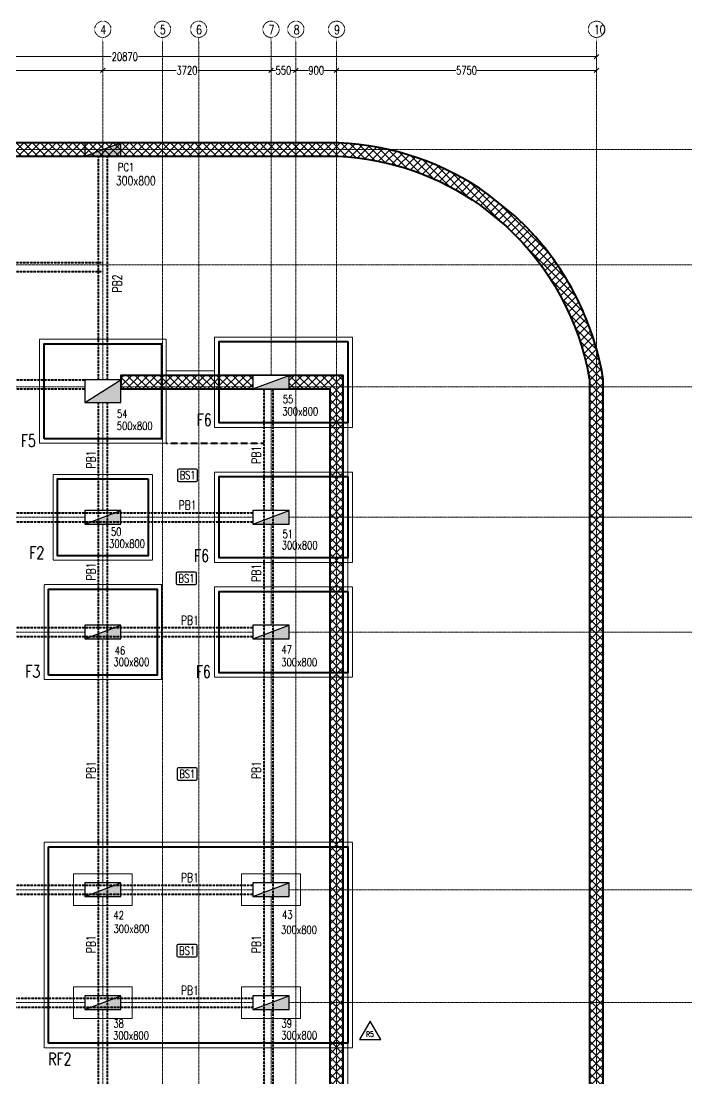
# Model space of a CAD drawing. Header units: millimetres. Extents: x -226110 to 125224, y -84 to 62581.
# Drawn here: x -43617 to -28778, y 39176 to 62581 of the extents above; entities that cross this region are included whole.
import ezdxf
from ezdxf.enums import TextEntityAlignment as Align

# ---------------------------------------------------------------- set-up
doc = ezdxf.new("R2010")
doc.units = ezdxf.units.MM
doc.set_wipeout_variables(frame=1)
for name, pattern in [('CENTER', [2, 1.25, -0.25, 0.25, -0.25]), ('CENTER2', [28.574999999999996, 19.05, -3.174999999999999, 3.174999999999999, -3.174999999999999]), ('DASHED2', [9.524999999999999, 6.349999999999999, -3.174999999999999]), ('DOT2', [0.125, 0, -0.125]), ('HIDDEN', [0.375, 0.25, -0.125]), ('HIDDEN2', [4.7624999999999975, 3.174999999999999, -1.587499999999999])]:
    doc.linetypes.add(name, pattern=pattern)
for name, color, linetype, lineweight in [('Geo Col Hatch', 66, 'Continuous', 5), ('Geo Col Size', 36, 'Continuous', 30), ('Geo Column', 10, 'Continuous', 25), ('Geo GF11.12.23$0$Geo Col Hatch', 66, 'Continuous', 5), ('Geo GF11.12.23$0$Geo Column', 10, 'Continuous', 25), ('Geo Section Line', 84, 'Continuous', 18), ('Geo-Beam 3', 9, 'HIDDEN2', 40), ('Geo-COLUMN-NO', 3, 'Continuous', 30), ('Geo-COLUMNS', 10, 'Continuous', 30), ('Geo-DIM-GRID', 144, 'CENTER2', 13), ('Geo-Footing', 22, 'Continuous', 40), ('Geo-Footing inner L', 48, 'Continuous', 20), ('Geo-Footing Name', 7, 'Continuous', 30), ('Geo-Footing Pcc L', 251, 'HIDDEN', 13), ('Geo-GRID', 250, 'CENTER2', 13), ('Geo-Grid L', 250, 'CENTER', 13), ('Geo-RCC-PATT-RAMP', 8, 'Continuous', 13), ('Geo-Retaining-W-L', 126, 'Continuous', 40), ('Geo-TEXT-SLAB', 232, 'Continuous', 30)]:
    doc.layers.add(name, color=color, linetype=linetype, lineweight=lineweight)
doc.styles.add('Geo T Arial', font='arial.ttf', dxfattribs={"width": 0.75})
doc.styles.add('simplex', font='simplex.shx', dxfattribs={"width": 0.75})
doc.dimstyles.new('Geo1-50 Dim 100 GRID', dxfattribs={"dimtxt": 125, "dimasz": 50, "dimexe": 0.11, "dimexo": 0.2, "dimgap": 0.1, "dimtad": 0, "dimdec": 0, "dimdsep": 46, "dimtxsty": 'simplex', "dimblk": 'ARCHTICK', "dimcen": 5, "dimdle": 11, "dimclrd": 8, "dimclre": 251, "dimclrt": 142, "dimadec": 0, "dimazin": 0, "dimtfac": 1, "dimtdec": 0, "dimtmove": 0, "dimatfit": 3, "dimldrblk": 'ARCHTICK', "dimfxl": 1, "dimlwd": 15, "dimlwe": 9, "dimarcsym": 0})

# ---------------------------------------------------------------- blocks, each defined once
blk = doc.blocks.new('*U951')
at = {"layer": 'Geo-Footing'}
blk.add_lwpolyline([(1000, 850), (1000, -850.0000000000005), (-1000, -850), (-1000, 850.0000000000005)], close=True, dxfattribs=at)
at = {"layer": 'Geo-Footing inner L', "linetype": 'DOT2', "ltscale": 2}
blk.add_lwpolyline([(400.0000000000002, 149.9999999999999), (-400.0000000000001, 150.0000000000001), (-400.0000000000002, -149.9999999999999), (400.0000000000001, -150.0000000000001)], close=True, dxfattribs=at)
at = {"layer": 'Geo-Footing Pcc L', "linetype": 'DASHED2', "lineweight": 20, "ltscale": 0.3}
blk.add_lwpolyline([(1100, 950), (1100, -950.0000000000005), (-1100, -950), (-1100, 950.0000000000005)], close=True, dxfattribs=at)
at = {"layer": 'Geo-Footing Name', "style": 'simplex', "width": 0.75}
blk.add_attdef('F2', (1180, -1110), '', height=270, dxfattribs=at)
blk = doc.blocks.new('*U690')
at = {"layer": 'Geo-Footing'}
blk.add_lwpolyline([(1150, 899.9999999999998), (1150, -900.0000000000002), (-1700, -899.9999999999999), (-1700, 900.0000000000001)], close=True, dxfattribs=at)
at = {"layer": 'Geo-Footing inner L', "linetype": 'DOT2', "ltscale": 2}
blk.add_lwpolyline([(-150, 150), (-950, 150.0000000000001), (-950, -149.9999999999999), (-150, -150)], close=True, dxfattribs=at)
at = {"layer": 'Geo-Footing Pcc L', "linetype": 'DASHED2', "lineweight": 20, "ltscale": 0.3}
blk.add_lwpolyline([(1250, 999.9999999999998), (1250, -1000), (-1800, -999.9999999999999), (-1800, 1000)], close=True, dxfattribs=at)
at = {"layer": 'Geo-Footing Name', "style": 'simplex', "width": 0.75}
blk.add_attdef('F6', (1045, -1485), '', height=270, dxfattribs=at)
blk = doc.blocks.new('_Oblique')
at = {"color": 0, "linetype": 'ByBlock', "lineweight": -2}
blk.add_line((-0.5, -0.5), (0.5, 0.5), dxfattribs=at)
blk = doc.blocks.new('*D446')
at = {"layer": 'Geo-DIM-GRID', "color": 8, "linetype": 'Continuous', "lineweight": 15, "transparency": 16777216}
for p, q in [((-4431.000000002794, 51090.40338699415), (-2257.957142872939, 51090.40338699415)), ((390.9999999712018, 51090.40338699415), (-1782.042857158653, 51090.40338699415))]:
    blk.add_line(p, q, dxfattribs=at)
at = {"layer": 'Geo-DIM-GRID', "color": 251, "lineweight": 9, "transparency": 16777216}
for p, q in [((-4420.000000002794, 51090.60338699415), (-4420.000000002794, 51090.51338699415)), ((379.9999999712018, 51090.60338699415), (379.9999999712018, 51090.51338699415))]:
    blk.add_line(p, q, dxfattribs=at)
at = {"layer": 'Geo-DIM-GRID', "color": 8, "lineweight": 15, "transparency": 16777216, "xscale": 100, "yscale": 100, "zscale": 100, "rotation": 180}
blk.add_blockref('_Oblique', (-4420.000000002794, 51090.40338699415), dxfattribs=at)
at = {"layer": 'Geo-DIM-GRID', "color": 8, "lineweight": 15, "transparency": 16777216, "xscale": 100, "yscale": 100, "zscale": 100}
blk.add_blockref('_Oblique', (379.9999999712018, 51090.40338699415), dxfattribs=at)
at = {"layer": 'Geo-DIM-GRID', "color": 142, "transparency": 16777216, "insert": (-2020.000000015796, 51090.40338699415), "char_height": 180, "attachment_point": 5, "style": 'simplex'}
blk.add_mtext('4800', dxfattribs=at)
blk = doc.blocks.new('_ArchTick')
at = {"color": 0, "linetype": 'ByBlock', "const_width": 0.15}
blk.add_lwpolyline([(-0.5, -0.5), (0.5, 0.5)], dxfattribs=at)
blk = doc.blocks.new('*D447')
at = {"layer": 'Geo-DIM-GRID', "color": 8, "linetype": 'Continuous', "lineweight": 15, "transparency": 16777216}
for p, q in [((368.9999999712018, 51090.40338699415), (2002.042857128458, 51090.40338699415)), ((4111, 51090.40338699415), (2477.957142842744, 51090.40338699415))]:
    blk.add_line(p, q, dxfattribs=at)
at = {"layer": 'Geo-DIM-GRID', "color": 251, "lineweight": 9, "transparency": 16777216}
for p, q in [((379.9999999712018, 51090.60338699415), (379.9999999712018, 51090.51338699415)), ((4100, 51090.60338699415), (4100, 51090.51338699415))]:
    blk.add_line(p, q, dxfattribs=at)
at = {"layer": 'Geo-DIM-GRID', "color": 8, "lineweight": 15, "transparency": 16777216, "xscale": 100, "yscale": 100, "zscale": 100, "rotation": 180}
blk.add_blockref('_Oblique', (379.9999999712018, 51090.40338699415), dxfattribs=at)
at = {"layer": 'Geo-DIM-GRID', "color": 8, "lineweight": 15, "transparency": 16777216, "xscale": 100, "yscale": 100, "zscale": 100}
blk.add_blockref('_Oblique', (4100, 51090.40338699415), dxfattribs=at)
at = {"layer": 'Geo-DIM-GRID', "color": 142, "transparency": 16777216, "insert": (2239.999999985601, 51090.40338699415), "char_height": 180, "attachment_point": 5, "style": 'simplex'}
blk.add_mtext('3720', dxfattribs=at)
blk = doc.blocks.new('*D448')
at = {"layer": 'Geo-DIM-GRID', "color": 8, "linetype": 'Continuous', "lineweight": 15, "transparency": 16777216}
for p, q in [((4089, 51090.40338699415), (4201.328571489733, 51090.40338699415)), ((4661.000000122323, 51090.40338699415), (4548.671428632591, 51090.40338699415))]:
    blk.add_line(p, q, dxfattribs=at)
at = {"layer": 'Geo-DIM-GRID', "color": 251, "lineweight": 9, "transparency": 16777216}
for p, q in [((4100, 51090.60338699415), (4100, 51090.51338699415)), ((4650.000000122323, 51090.20338699416), (4650.000000122323, 51090.29338699415))]:
    blk.add_line(p, q, dxfattribs=at)
at = {"layer": 'Geo-DIM-GRID', "color": 8, "lineweight": 15, "transparency": 16777216, "xscale": 100, "yscale": 100, "zscale": 100, "rotation": 180}
blk.add_blockref('_Oblique', (4100, 51090.40338699415), dxfattribs=at)
at = {"layer": 'Geo-DIM-GRID', "color": 8, "lineweight": 15, "transparency": 16777216, "xscale": 100, "yscale": 100, "zscale": 100}
blk.add_blockref('_Oblique', (4650.000000122323, 51090.40338699415), dxfattribs=at)
at = {"layer": 'Geo-DIM-GRID', "color": 142, "transparency": 16777216, "insert": (4375.000000061162, 51090.40338699415), "char_height": 180, "attachment_point": 5, "style": 'simplex'}
blk.add_mtext('550', dxfattribs=at)
blk = doc.blocks.new('*D449')
at = {"layer": 'Geo-DIM-GRID', "color": 8, "linetype": 'Continuous', "lineweight": 15, "transparency": 16777216}
for p, q in [((4639.000000122331, 51090.40338699415), (4926.328561964391, 51090.40338699415)), ((5560.999980949309, 51090.40338699415), (5273.671419107249, 51090.40338699415))]:
    blk.add_line(p, q, dxfattribs=at)
at = {"layer": 'Geo-DIM-GRID', "color": 251, "lineweight": 9, "transparency": 16777216}
for p, q in [((4650.000000122331, 51090.20338699416), (4650.000000122331, 51090.29338699415)), ((5549.999980949309, 51090.60338699414), (5549.999980949309, 51090.51338699415))]:
    blk.add_line(p, q, dxfattribs=at)
at = {"layer": 'Geo-DIM-GRID', "color": 8, "lineweight": 15, "transparency": 16777216, "xscale": 100, "yscale": 100, "zscale": 100, "rotation": 180}
blk.add_blockref('_Oblique', (4650.000000122331, 51090.40338699415), dxfattribs=at)
at = {"layer": 'Geo-DIM-GRID', "color": 8, "lineweight": 15, "transparency": 16777216, "xscale": 100, "yscale": 100, "zscale": 100}
blk.add_blockref('_Oblique', (5549.999980949309, 51090.40338699415), dxfattribs=at)
at = {"layer": 'Geo-DIM-GRID', "color": 142, "transparency": 16777216, "insert": (5099.99999053582, 51090.40338699415), "char_height": 180, "attachment_point": 5, "style": 'simplex'}
blk.add_mtext('900', dxfattribs=at)
blk = doc.blocks.new('*D450')
at = {"layer": 'Geo-DIM-GRID', "color": 8, "linetype": 'Continuous', "lineweight": 15, "transparency": 16777216}
for p, q in [((5538.999980949309, 51090.40338699415), (8187.042847617119, 51090.40338699415)), ((11310.99999999921, 51090.40338699415), (8662.957133331405, 51090.40338699415))]:
    blk.add_line(p, q, dxfattribs=at)
at = {"layer": 'Geo-DIM-GRID', "color": 251, "lineweight": 9, "transparency": 16777216}
for p, q in [((5549.999980949309, 51090.60338699414), (5549.999980949309, 51090.51338699415)), ((11299.99999999921, 51090.20338699424), (11299.99999999921, 51090.29338699415))]:
    blk.add_line(p, q, dxfattribs=at)
at = {"layer": 'Geo-DIM-GRID', "color": 8, "lineweight": 15, "transparency": 16777216, "xscale": 100, "yscale": 100, "zscale": 100, "rotation": 180}
blk.add_blockref('_Oblique', (5549.999980949309, 51090.40338699415), dxfattribs=at)
at = {"layer": 'Geo-DIM-GRID', "color": 8, "lineweight": 15, "transparency": 16777216, "xscale": 100, "yscale": 100, "zscale": 100}
blk.add_blockref('_Oblique', (11299.99999999921, 51090.40338699415), dxfattribs=at)
at = {"layer": 'Geo-DIM-GRID', "color": 142, "transparency": 16777216, "insert": (8424.999990474262, 51090.40338699415), "char_height": 180, "attachment_point": 5, "style": 'simplex'}
blk.add_mtext('5750', dxfattribs=at)
blk = doc.blocks.new('*D451')
at = {"layer": 'Geo-DIM-GRID', "color": 8, "linetype": 'Continuous', "lineweight": 15, "transparency": 16777216}
for p, q in [((-9581.000019037529, 51394.80317341769), (562.7571333379857, 51394.80317341769)), ((11310.99999999921, 51394.80317341769), (1167.2428476237, 51394.80317341769))]:
    blk.add_line(p, q, dxfattribs=at)
at = {"layer": 'Geo-DIM-GRID', "color": 251, "lineweight": 9, "transparency": 16777216}
for p, q in [((-9570.000019037529, 51395.00317341769), (-9570.000019037529, 51394.91317341769)), ((11299.99999999921, 51395.00317341769), (11299.99999999921, 51394.91317341769))]:
    blk.add_line(p, q, dxfattribs=at)
at = {"layer": 'Geo-DIM-GRID', "color": 8, "lineweight": 15, "transparency": 16777216, "xscale": 100, "yscale": 100, "zscale": 100, "rotation": 180}
blk.add_blockref('_Oblique', (-9570.000019037529, 51394.80317341769), dxfattribs=at)
at = {"layer": 'Geo-DIM-GRID', "color": 8, "lineweight": 15, "transparency": 16777216, "xscale": 100, "yscale": 100, "zscale": 100}
blk.add_blockref('_Oblique', (11299.99999999921, 51394.80317341769), dxfattribs=at)
at = {"layer": 'Geo-DIM-GRID', "color": 142, "transparency": 16777216, "insert": (864.9999904808428, 51394.80317341769), "char_height": 180, "attachment_point": 5, "style": 'simplex'}
blk.add_mtext('20870', dxfattribs=at)
blk = doc.blocks.new('A$C20a6246b1')
at = {"layer": 'Geo-RCC-PATT-RAMP'}
h = blk.add_hatch(dxfattribs=at)
h.set_pattern_fill('ANSI37', color=256, scale=40)
h.set_pattern_definition([(45, (0, 0), (-89.80256121069154, 89.80256121069154), []), (135, (0, 0), (-89.80256121069154, -89.80256121069152), [])])
edge = h.paths.add_edge_path()
edge.add_line((10909.55406420746, 11849.52876015719), (10909.55406420928, 8599.528760173125))
edge.add_line((10909.55406420928, 8599.528760173125), (11109.52398338038, 8599.528760173125))
edge.add_line((11109.52398338038, 8599.528760173125), (11109.52398331714, 1999.528760180896))
edge.add_line((11109.52398331714, 1999.528760180896), (12009.52398331866, 1999.528760180925))
edge.add_line((12009.52398331866, 1999.528760180925), (12009.52398338199, -800.4712398432457))
edge.add_line((12009.52398338199, -800.4712398432457), (-2810.476016621295, -800.4712398432312))
edge.add_line((-2810.476016621295, -800.4712398432312), (-2810.476016618079, 45749.52876015737))
edge.add_line((-2810.476016618079, 45749.52876015737), (-1510.476016621411, 45749.52876016115))
edge.add_line((-1510.476016621411, 45749.52876016115), (-1510.476016619548, 51339.52876020498))
edge.add_line((-1510.476016619548, 51339.52876020498), (2439.524002396254, 51339.52876015611))
edge.add_arc((4876.788192357744, 51453.33413068995), 2439.919751555567, 93.09999035695222, 182.6734215597236, ccw=False)
edge.add_line((4744.840638460257, 53889.6834974786), (12205.3686674442, 53889.52876015361))
edge.add_arc((11922.19811962975, 48006.57275727384), 5889.767133849069, 54.59966366023701, 87.24424854489098, ccw=False)
edge.add_line((15334.05751218548, 52807.46563010468), (15912.17366679283, 52338.79308500674))
edge.add_arc((11852.00624139107, 47931.87687282023), 5992.150701002595, 10.07152889439061, 47.34509868016693, ccw=False)
edge.add_arc((17259.5240023503, 48892.33040497769), 499.9999999999999, 8.077449820120819e-11, 10.0715288943843, ccw=False)
edge.add_line((17759.5240023503, 48892.33040497839), (17759.5240024114, -1000.639732553987))
edge.add_line((17759.5240024114, -1000.639732553987), (18059.5240024114, -1000.639732553987))
edge.add_line((18059.5240024114, -1000.639732553987), (18059.52400240655, 48874.54214227387))
edge.add_arc((17059.52400240651, 48874.54214227378), 1000.00000000004, 5.419461621714002e-12, 10.26057555366179)
edge.add_arc((11852.00624132228, 47931.87687288358), 6292.150701002634, 10.26057555366198, 47.43256536187388)
edge.add_line((16108.3786660519, 52565.93063024648), (15515.68618670063, 53046.42004495006))
edge.add_arc((11922.19811962976, 48006.57275727385), 6189.767133849068, 54.51055074235469, 87.31184296227046)
edge.add_line((12212.49807739165, 54189.52861234847), (4756.434714069565, 54189.68139415846))
edge.add_arc((4875.159913069623, 51453.9570026829), 2738.299402730075, 92.48496782037476, 176.1141451989611)
edge.add_line((2143.155750953432, 51639.52876015611), (-1810.476016619446, 51639.52876020499))
edge.add_line((-1810.476016619446, 51639.52876020499), (-1810.476016621309, 46049.52876016033))
edge.add_line((-1810.476016621309, 46049.52876016033), (-3110.476016618064, 46049.52876015654))
edge.add_line((-3110.476016618064, 46049.52876015654), (-3110.476016621309, -1100.471239843231))
edge.add_line((-3110.476016621309, -1100.471239843231), (12309.52398338201, -1100.471239843231))
edge.add_line((12309.52398338201, -1100.471239843231), (12309.52398331866, 2299.52876018094))
edge.add_line((12309.52398331866, 2299.52876018094), (11409.52398344211, 2299.52876018091))
edge.add_line((11409.52398344211, 2299.52876018091), (11409.52398350535, 8899.528760173358))
edge.add_line((11409.52398350535, 8899.528760173358), (11209.55406433417, 8899.528760173358))
edge.add_line((11209.55406433417, 8899.528760173358), (11209.55406433255, 11549.52876015618))
edge.add_line((11209.55406433255, 11549.52876015618), (12309.5239833816, 11549.52876015618))
edge.add_line((12309.5239833816, 11549.52876015618), (12309.52398338055, 49039.52876015808))
edge.add_line((12309.52398338055, 49039.52876015808), (7389.523980737387, 49039.52876009993))
edge.add_line((7389.523980737387, 49039.52876009993), (7389.523980737387, 48739.52876009993))
edge.add_line((7389.523980737387, 48739.52876009993), (12009.52398338056, 48739.52876010704))
edge.add_line((12009.52398338056, 48739.52876010704), (12009.52398338159, 11849.52876015719))
edge.add_line((12009.52398338159, 11849.52876015719), (10909.55406420746, 11849.52876015719))
at = {"layer": 'Geo-Retaining-W-L'}
for points in [[(-2810.476016621295, -800.4712398432312), (-2810.476016618079, 45749.52876015737), (-1510.476016621411, 45749.52876016115), (-1510.476016619548, 51339.52876020498), (2439.524002396254, 51339.52876015611, -0.4120346409138594), (4744.840638460257, 53889.6834974786), (12205.3686674442, 53889.52876015361, -0.143410060904251), (15334.05751218548, 52807.46563010468), (15912.17366679283, 52338.79308500674, -0.1640859143851089), (17751.81910269889, 48979.7691502384, -0.04397364581511996), (17759.5240023503, 48892.33040497839), (17759.5240024114, -1000.639732553987)], [(18059.5240024114, -1000.639732553987), (18059.52400240655, 48874.54214227387, 0.04480014268226986), (18043.53183878538, 49052.66731720722, 0.1636307876827476), (16108.3786660519, 52565.93063024648), (15515.68618670063, 53046.42004495006, 0.1441079567987133), (12212.49807739165, 54189.52861234847), (4756.434714069565, 54189.68139415846, 0.382008749139319), (2143.155750953432, 51639.52876015611), (-1810.476016619446, 51639.52876020499), (-1810.476016621309, 46049.52876016033), (-3110.476016618064, 46049.52876015654), (-3110.476016621309, -1100.471239843231)]]:
    blk.add_lwpolyline(points, format="xyb", dxfattribs=at)
blk.add_lwpolyline([(12309.5239833816, 11549.52876015618), (12309.52398338055, 49039.52876015808), (7389.523980737387, 49039.52876009993), (7389.523980737387, 48739.52876009993), (12009.52398338056, 48739.52876010704), (12009.52398338159, 11849.52876015719)], dxfattribs=at)
blk = doc.blocks.new('*U1255')
at = {"layer": 'Geo Col Size', "style": 'simplex', "width": 0.75}
blk.add_attdef('300X800', (278.4044654563595, -468.5913716698159), '', height=180, dxfattribs=at)
blk.add_wipeout([(-400, 150), (400, 150), (400, -150), (-400, -150)]).dxf.layer = 'Geo GF11.12.23$0$Geo Column'
at = {"layer": 'Geo GF11.12.23$0$Geo Col Hatch'}
h = blk.add_hatch(color=256, dxfattribs=at)
h.dxf.hatch_style = 1
h.paths.add_polyline_path([(-400, -150), (400, -150), (400, 150)])
at = {"layer": 'Geo GF11.12.23$0$Geo Column'}
blk.add_line((-400, -150), (400, 150), dxfattribs=at)
blk.add_lwpolyline([(-400, -150), (400, -150), (400, 150), (-400, 150)], close=True, dxfattribs=at)
blk = doc.blocks.new('*U1256')
blk.add_wipeout([(-399.9999949998382, 249.9999949999318), (399.9999950001583, 249.9999949999318), (399.9999950001583, -249.99999500006834), (-399.9999949998382, -249.99999500006834)]).dxf.layer = 'Geo Column'
at = {"layer": 'Geo Col Hatch'}
h = blk.add_hatch(color=256, dxfattribs=at)
h.dxf.hatch_style = 1
h.paths.add_polyline_path([(399.9999950001584, -249.9999950000683), (399.9999950001584, 249.999994999932), (-399.9999949998382, -249.9999950000683)])
at = {"layer": 'Geo Column'}
blk.add_line((-399.9999949998382, -249.9999950000683), (399.9999950001584, 249.9999949999319), dxfattribs=at)
blk.add_lwpolyline([(-399.9999949998382, -249.9999950000683), (399.9999950001584, -249.9999950000683), (399.9999950001584, 249.9999949999319), (-399.9999949998382, 249.9999949999319)], close=True, dxfattribs=at)
at = {"layer": 'Geo Col Size', "color": 7, "style": 'Geo T Arial'}
blk.add_attdef('500X800', (428.4044654565187, -518.5913716698842), '', height=250, dxfattribs=at)
blk = doc.blocks.new('Geo GF11.12.23')
ref = blk.add_blockref('*U1255', (54932.95829582594, 49142.96727559404))
ref.add_attrib('300X800', '300x800', (55071.58201301336, 48468.8567835908), dxfattribs={"layer": 'Geo Col Size', "height": 180, "style": 'simplex', "width": 0.75})
ref = blk.add_blockref('*U1255', (58652.95829583159, 49142.96727559404))
ref.add_attrib('300X800', '300x800', (58890.62584714597, 48433.57037787401), dxfattribs={"layer": 'Geo Col Size', "height": 180, "style": 'simplex', "width": 0.75})
ref = blk.add_blockref('*U1255', (54932.95829582674, 46603.0198686379))
ref.add_attrib('300X800', '300x800', (55167.1308891201, 45851.98685269227), dxfattribs={"layer": 'Geo Col Size', "height": 180, "style": 'simplex', "width": 0.75})
ref = blk.add_blockref('*U1255', (58652.95829583239, 46603.0198686379))
ref.add_attrib('300X800', '300x800', (58881.32825806835, 45846.18238518835), dxfattribs={"layer": 'Geo Col Size', "height": 180, "style": 'simplex', "width": 0.75})
ref = blk.add_blockref('*U1255', (54932.95829584259, 40903.01986863976))
ref.add_attrib('300X800', '300x800', (55169.90320833684, 39948.21573145053), dxfattribs={"layer": 'Geo Col Size', "height": 180, "style": 'simplex', "width": 0.75})
ref = blk.add_blockref('*U1255', (58652.95829584824, 40903.01986863976))
ref.add_attrib('300X800', '300x800', (58876.29962001187, 39925.32655604783), dxfattribs={"layer": 'Geo Col Size', "height": 180, "style": 'simplex', "width": 0.75})
ref = blk.add_blockref('*U1255', (54932.95829584259, 38403.01986865699))
ref.add_attrib('300X800', '300x800', (55159.02409115206, 37586.15699843754), dxfattribs={"layer": 'Geo Col Size', "height": 180, "style": 'simplex', "width": 0.75})
ref = blk.add_blockref('*U1255', (58652.95829584824, 38403.01986865699))
ref.add_attrib('300X800', '300x800', (58880.71805783646, 37590.28746686346), dxfattribs={"layer": 'Geo Col Size', "height": 180, "style": 'simplex', "width": 0.75})
at = {"layer": 'Geo-COLUMN-NO', "style": 'simplex', "width": 0.75}
for s, p in [('55', (58914.9489684155, 51669.61989427166)), ('54', (55246.13716017528, 51345.0073457085))]:
    blk.add_text(s, height=180, dxfattribs=at).set_placement(p)
ref = blk.add_blockref('*U1255', (58652.9582958527, 52132.96727554726))
ref.add_attrib('300X800', '300x800', (58903.24645435396, 51396.21323075827), dxfattribs={"layer": 'Geo Col Size', "height": 180, "style": 'simplex', "width": 0.75})
at = {"layer": 'Geo Section Line'}
ref = blk.add_blockref('*U1256', (54932.95827917574, 51932.96726845964), dxfattribs=at)
ref.add_attrib('500X800', '500x800', (55241.54513924527, 51075.41516046115), dxfattribs={"layer": 'Geo Col Size', "height": 180, "style": 'simplex', "width": 0.75})
at = {"layer": 'Geo-COLUMN-NO', "style": 'simplex', "width": 0.75}
for s, p in [('50', (55112.31355642276, 48734.10389298036)), ('51', (58908.50724573809, 48683.27042592214)), ('46', (55195.84245821839, 46104.35979626291)), ('47', (58885.5251098024, 46126.33693361223)), ('42', (55167.56427635674, 40246.75345185172)), ('43', (58898.16712209189, 40260.35023589124)), ('38', (55165.651633055, 37850.86505703797)), ('39', (58885.93267123171, 37853.9547701907))]:
    blk.add_text(s, height=180, dxfattribs=at).set_placement(p)
blk = doc.blocks.new('Geo C30x80')
at = {"layer": 'Geo Col Hatch'}
h = blk.add_hatch(color=256, dxfattribs=at)
h.dxf.hatch_style = 1
h.paths.add_polyline_path([(-399.9999999999999, -150), (400, -150), (400, 150)])
at = {"layer": 'Geo Column'}
blk.add_line((-400, -150), (400, 150), dxfattribs=at)
blk.add_lwpolyline([(-400, -150), (400, -150), (400, 150), (-400, 150)], close=True, dxfattribs=at)
at = {"layer": 'Geo Col Size', "style": 'simplex', "width": 0.75}
blk.add_attdef('(300X800)', (278.4044654563595, -468.591371669816), '', height=200, dxfattribs=at)
blk = doc.blocks.new('*U699')
at = {"layer": 'Geo-Footing'}
blk.add_lwpolyline([(-1299.999999999993, -1050), (-1300, 1050), (1300, 1050), (1300.000000000007, -1050)], close=True, dxfattribs=at)
at = {"layer": 'Geo-Footing Pcc L', "linetype": 'DASHED2', "lineweight": 20, "ltscale": 0.3}
blk.add_lwpolyline([(-1399.999999999993, -1150), (-1400, 1150), (1400, 1150), (1400.000000000007, -1150)], close=True, dxfattribs=at)
at = {"layer": 'Geo-Footing Name', "style": 'simplex', "width": 0.75}
blk.add_attdef('F5', (1604.924406534068, -1190.169004392112), '', height=270, dxfattribs=at)
blk = doc.blocks.new('*U512')
at = {"layer": 'Geo-Footing'}
blk.add_lwpolyline([(-1200, -950.0000000000002), (-1200, 949.9999999999998), (1200, 950.0000000000002), (1200, -949.9999999999998)], close=True, dxfattribs=at)
at = {"layer": 'Geo-Footing Pcc L', "linetype": 'DASHED2', "lineweight": 20, "ltscale": 0.3}
blk.add_lwpolyline([(-1300, -1050), (-1300, 1050), (1300, 1050), (1300, -1050)], close=True, dxfattribs=at)
at = {"layer": 'Geo-Footing Name', "style": 'simplex', "width": 0.75}
blk.add_attdef('F3', (1280, -1310), '', height=270, dxfattribs=at)
blk = doc.blocks.new('GRID')
at = {"layer": 'Geo-Grid L', "ltscale": 3}
for p, q in [((379.9999999712018, 51726.58615176613), (379.9999999712018, -6705.086515827272)), ((1699.999999998137, 51726.58615176351), (1699.999999998137, -6705.086515829898)), ((2499.999999999083, 51726.58615176613), (2499.999999999083, -6705.086515827279)), ((4100, 51726.58615176613), (4100, -6705.086515827279)), ((4650.000000122327, 51726.58615176613), (4650.000000122327, -6705.086515827272)), ((5549.999980949309, 51726.58615176613), (5549.999980949309, -6705.086515827272)), ((11299.99999999921, 51726.58615176613), (11299.99999999921, -6705.086515827279)), ((-12192.78498067733, 49339.83150728744), (13410.75516775535, 49339.83150728744)), ((-12192.78498067733, 46790.00000000221), (13410.75516775535, 46790.00000000221)), ((-12192.78498067733, 44090.00000003834), (13410.75516775535, 44090.00000003834)), ((-12192.78498067733, 41199.99999999875), (13410.75516775535, 41199.99999999875)), ((-12192.78498067733, 38660.05259304261), (13410.75516775535, 38660.05259304261)), ((-12192.78498067733, 32960.05259304447), (13410.75516775535, 32960.05259304447)), ((-12192.78498067733, 30460.0525930617), (13410.75516775535, 30460.0525930617))]:
    blk.add_line(p, q, dxfattribs=at)
at = {"layer": 'Geo-Grid L', "color": 1, "const_width": 10}
for points in [[(380.0000058860096, 51819.49648095493), (379.9999999711945, 51726.58615176613)], [(1700.000005912942, 51819.49648095493), (1699.999999998126, 51726.58615176613)], [(2500.000005913887, 51819.49648095493), (2499.999999999072, 51726.58615176613)], [(4100.000005914808, 51819.49648095493), (4099.999999999993, 51726.58615176613)], [(4650.000006037135, 51819.49648095493), (4650.00000012232, 51726.58615176613)], [(5549.999986864117, 51819.49648095493), (5549.999980949302, 51726.58615176613)], [(11300.00000591402, 51819.49648095493), (11299.99999999921, 51726.58615176613)]]:
    blk.add_lwpolyline(points, dxfattribs=at)
at = {"layer": 'Geo-Grid L', "color": 2}
for centre in [(380.0000058860096, 51999.49648095493), (1700.000005912942, 51999.49648095493), (2500.000005913887, 51999.49648095493), (4100.000005914808, 51999.49648095493), (4650.000006037135, 51999.49648095493), (5549.999986864117, 51999.49648095493), (11300.00000591402, 51999.49648095493)]:
    blk.add_circle(centre, 180, dxfattribs=at).dxf.unprotected_set("ltscale", 0)
at = {"layer": 'Geo-Grid L', "color": 7, "style": 'simplex', "width": 0.75}
for s, p in [('4', (322.5785618568989, 51888.95224064744)), ('5', (1642.578561883831, 51888.95224064744)), ('6', (2442.578561884777, 51888.95224064744)), ('7', (4048.405796653075, 51888.95224064744)), ('8', (4602.743113564135, 51888.95224064744)), ('9', (5497.004151058311, 51888.95224064744)), ('10', (11245.63565285094, 51888.95224064744))]:
    blk.add_text(s, height=200, dxfattribs=at).set_placement(p)
at = {"layer": 'Geo-DIM-GRID'}
for base, p1, p2, picture, middle in [((-9570.000019037529, 51394.80317341769), (11299.99999999921, 51394.80317341769), (-9570.000019037529, 51394.80317341769), '*D451', (864.9999904808428, 51394.80317341769)), ((379.9999999712018, 51090.40338699415), (-4420.000000002794, 51090.40338699415), (379.9999999712018, 51090.40338699415), '*D446', (-2020.000000015796, 51090.40338699415)), ((4650.000000122323, 51090.40338699415), (4100, 51090.40338699415), (4650.000000122323, 51090.40338699416), '*D448', (4375.000000061162, 51090.40338699415)), ((11299.99999999921, 51090.40338699415), (5549.999980949309, 51090.40338699414), (11299.99999999921, 51090.40338699424), '*D450', (8424.999990474262, 51090.40338699415))]:
    dim = blk.add_linear_dim(base=base, p1=p1, p2=p2, dimstyle='Geo1-50 Dim 100 GRID', override={"dimtxt": 180, "dimasz": 100, "dimblk1": 'Oblique', "dimblk2": 'Oblique', "dimsah": 1}, dxfattribs=at)
    dim.commit()
    dim.dimension.update_dxf_attribs({"geometry": picture, "text_midpoint": middle})
for base, p1, p2, picture, middle in [((379.9999999712018, 51090.40338699415), (4100, 51090.40338699415), (379.9999999712018, 51090.40338699415), '*D447', (2239.999999985601, 51090.40338699415)), ((4650.000000122331, 51090.40338699415), (5549.999980949309, 51090.40338699414), (4650.000000122331, 51090.40338699416), '*D449', (5099.99999053582, 51090.40338699415))]:
    dim = blk.add_linear_dim(base=base, p1=p1, p2=p2, angle=180, dimstyle='Geo1-50 Dim 100 GRID', override={"dimtxt": 180, "dimasz": 100, "dimblk1": 'Oblique', "dimblk2": 'Oblique', "dimsah": 1}, dxfattribs=at)
    dim.commit()
    dim.dimension.update_dxf_attribs({"geometry": picture, "text_midpoint": middle})

msp = doc.modelspace()

# ---------------------------------------------------------------- linework, layer by layer
at = {"color": 2}
msp.add_lwpolyline([(-35896.42888326971, 40453.78345080343), (-36132.90116311927, 40044.20144752233), (-35659.95660342013, 40044.20144752233), (-35896.42888326971, 40453.78345080343)], dxfattribs=at)
at = {"layer": 'Geo-Footing inner L', "linetype": 'ByBlock', "ltscale": 50}
for points in [[(-42458.81455668811, 43711.73275045113), (-41158.81455668811, 43711.73275045113), (-41158.81455668811, 43011.73275045113), (-42458.81455668811, 43011.73275045113)], [(-38738.81455668247, 43711.73275045113), (-37438.81455668247, 43711.73275045113), (-37438.81455668247, 43011.73275045113), (-38738.81455668247, 43011.73275045113)], [(-42458.81455668811, 41211.73275046836), (-41158.81455668811, 41211.73275046836), (-41158.81455668811, 40511.73275046836), (-42458.81455668811, 40511.73275046836)], [(-38738.81455668247, 41211.73275046836), (-37438.81455668247, 41211.73275046836), (-37438.81455668247, 40511.73275046836), (-38738.81455668247, 40511.73275046836)]]:
    msp.add_lwpolyline(points, close=True, dxfattribs=at)

# ---------------------------------------------------------------- block references
ref = msp.add_blockref('Geo C30x80', (-41808.81455670678, 59741.5116646941))
ref.add_attrib('300X800', '300x800', (-41520.52753986859, 58949.11689993541), dxfattribs={"layer": 'Geo Col Size', "height": 200, "style": 'simplex', "width": 0.75})
ref = msp.add_blockref('*U690', (-37538.81453770408, 54591.68015737112))
ref.add_attrib('F6', 'F6', (-39731.76939777214, 53623.20092787477), dxfattribs={"layer": 'Geo-Footing Name', "height": 270, "style": 'simplex', "width": 0.75})
ref = msp.add_blockref('*U951', (-41808.81453767439, 51601.68015740465))
ref.add_attrib('F2', 'F2', (-43435.50836259894, 50682.64438317763), dxfattribs={"layer": 'Geo-Footing Name', "height": 270, "style": 'simplex', "width": 0.75})
ref = msp.add_blockref('*U690', (-37538.81453766874, 51601.68015740541))
ref.add_attrib('F6', 'F6', (-39791.13281311396, 50617.33697339171), dxfattribs={"layer": 'Geo-Footing Name', "height": 270, "style": 'simplex', "width": 0.75})
ref = msp.add_blockref('*U690', (-37538.81453766794, 49061.73275044927))
ref.add_attrib('F6', 'F6', (-39751.76387043459, 48049.39860468055), dxfattribs={"layer": 'Geo-Footing Name', "height": 270, "style": 'simplex', "width": 0.75})
at = {"layer": 'Geo-GRID'}
msp.add_blockref('GRID', (-42188.81453764559, 10401.68015740666), dxfattribs=at)
at = {"layer": 'Geo-Retaining-W-L'}
msp.add_blockref('A$C20a6246b1', (-48798.33852102792, 5702.151397236645), dxfattribs=at)

# ---------------------------------------------------------------- texts
at = {"layer": 'Geo-COLUMN-NO', "style": 'simplex', "width": 0.75}
msp.add_text('PC1', height=180, dxfattribs=at).set_placement((-41475.97424994152, 59260.84297784965))
at = {"layer": 'Geo-TEXT-SLAB', "color": 7, "linetype": 'Continuous', "style": 'simplex', "width": 0.75}
msp.add_text('R5', height=112.8033514131201, dxfattribs=at).set_placement((-35900.00227734639, 40106.78978481177), align=Align.CENTER)

# ---------------------------------------------------------------- next in the draw order: block references
at = {"layer": 'Geo-COLUMNS'}
msp.add_blockref('Geo GF11.12.23', (-96741.77283350032, 2458.712881811371), dxfattribs=at)

# ---------------------------------------------------------------- next in the draw order: linework, layer by layer
at = {"layer": 'Geo-Beam 3', "ltscale": 0.5}
for p, q in [((-41904.26804490191, 54642.816768376), (-41904.26804485607, 59592.64828779822)), ((-41704.26804490191, 54642.81676837415), (-41704.26804485607, 59592.64828779822)), ((-46356.91271470964, 57241.05045092195), (-41804.30684292026, 57242.81677297047)), ((-46356.83511862663, 57041.05046597483), (-41804.229246837254, 57042.81678802335)), ((-45308.81453444865, 54641.68015257213), (-42208.81454932442, 54641.68014913284)), ((-45308.814534670535, 54441.68015257213), (-42208.81454954631, 54441.68014913284)), ((-38238.81455668037, 18851.680157454455), (-38238.81455667947, 54441.68015737112)), ((-38038.81455668037, 18851.680157454448), (-38038.81455667947, 54441.68015737112)), ((-41908.814537673, 16351.680157455376), (-41908.81453732302, 54141.68015527233)), ((-41708.814537673, 16351.680157453524), (-41708.81453732302, 54141.68015527233)), ((-45308.81453444865, 51701.68015741445), (-38488.81453766874, 51701.68015741445)), ((-45308.81453444865, 51501.68015741445), (-38488.81453766874, 51501.68015741445)), ((-45308.81453444865, 49161.73275044927), (-38488.81453766794, 49161.73275044927)), ((-45308.81453444865, 48961.73275044927), (-38488.81453766794, 48961.73275044927)), ((-45308.81453444865, 43461.73275044834), (-38488.81453765005, 43461.73275044834)), ((-45308.81453444865, 43261.73275044834), (-38488.81453765005, 43261.73275044834)), ((-49908.81453764836, 40961.73275047116), (-38488.81453765207, 40961.73275046836)), ((-49908.8145376484, 40761.73275047116), (-38488.81453765211, 40761.73275046836))]:
    msp.add_line(p, q, dxfattribs=at)
at = {"layer": 'Geo-Footing', "color": 16, "linetype": 'HIDDEN', "ltscale": 10}
msp.add_lwpolyline([(-40408.81455432442, 53241.6801573389), (-38238.81455667951, 53241.6801573389)], dxfattribs=at)
at = {"layer": 'Geo-Footing'}
msp.add_lwpolyline([(-43008.81453767421, 44311.73275044869), (-36388.81453765005, 44311.73275044869), (-36388.81453765005, 39961.73275046836), (-43008.81453767421, 39961.73275046836)], close=True, dxfattribs=at)
at = {"layer": 'Geo-Footing Pcc L', "linetype": 'DASHED2', "lineweight": 20, "ltscale": 0.3}
for points in [[(-40408.81455432442, 54841.68015734843), (-39338.81453770526, 54841.68015736107)], [(-36388.81455668126, 53691.68015737112), (-36388.81455668126, 52501.68015740543)], [(-36388.81455668117, 50701.68015740543), (-36388.81455669888, 49961.73275044927)], [(-36388.81455669691, 48161.73275044927), (-36388.8145566802, 44261.73275045113)], [(-36388.81455668063, 42461.73275045113), (-36388.81455668063, 41761.73275046836)], [(-36388.81455668063, 39961.73275046836), (-36388.81455668063, 36001.68015745172)]]:
    msp.add_lwpolyline(points, dxfattribs=at)
msp.add_lwpolyline([(-43108.81453767421, 44411.73275044869), (-36288.81453765005, 44411.73275044869), (-36288.81453765005, 39861.73275046836), (-43108.81453767421, 39861.73275046836)], close=True, dxfattribs=at)
at = {"layer": 'Geo-TEXT-SLAB', "linetype": 'Continuous'}
for points in [[(-40123.85105876088, 52677.00006721611), (-39744.15001586567, 52677.00006721611, -0.414213562373095), (-39719.15001586567, 52652.00006721611), (-39719.15001586567, 52415.4417129436, -0.414213562373095), (-39744.15001586567, 52390.4417129436), (-40123.85105876088, 52390.4417129436, -0.414213562373095), (-40148.85105876088, 52415.4417129436), (-40148.85105876088, 52652.00006721611, -0.414213562373095)], [(-40151.13607636395, 50393.95022627315), (-39771.43503346875, 50393.95022627315, -0.414213562373095), (-39746.43503346875, 50368.95022627315), (-39746.43503346875, 50132.39187200065, -0.414213562373095), (-39771.43503346875, 50107.39187200065), (-40151.13607636395, 50107.39187200065, -0.414213562373095), (-40176.13607636395, 50132.39187200065), (-40176.13607636395, 50368.95022627315, -0.414213562373095)], [(-40132.67323078982, 46066.27402879135), (-39752.97218789461, 46066.27402879135, -0.414213562373095), (-39727.97218789461, 46041.27402879135), (-39727.97218789461, 45804.71567451884, -0.414213562373095), (-39752.97218789461, 45779.71567451884), (-40132.67323078982, 45779.71567451884, -0.414213562373095), (-40157.67323078982, 45804.71567451884), (-40157.67323078982, 46041.27402879135, -0.414213562373095)], [(-40136.30257433861, 42155.22639592481), (-39756.6015314434, 42155.22639592481, -0.414213562373095), (-39731.6015314434, 42130.22639592481), (-39731.6015314434, 41893.6680416523, -0.414213562373095), (-39756.6015314434, 41868.6680416523), (-40136.30257433861, 41868.6680416523, -0.414213562373095), (-40161.30257433861, 41893.6680416523), (-40161.30257433861, 42130.22639592481, -0.414213562373095)]]:
    msp.add_lwpolyline(points, format="xyb", close=True, dxfattribs=at)

# ---------------------------------------------------------------- next in the draw order: block references
ref = msp.add_blockref('*U699', (-41808.81455432442, 54391.68015027094))
ref.add_attrib('F5', 'F5', (-43622.40607703313, 53162.45236125379), dxfattribs={"layer": 'Geo-Footing Name', "height": 270, "style": 'simplex', "width": 0.75})
ref = msp.add_blockref('*U512', (-41808.81453767421, 49061.73275044653))
ref.add_attrib('F3', 'F3', (-43523.41243752254, 48056.42952549099), dxfattribs={"layer": 'Geo-Footing Name', "height": 270, "style": 'simplex', "width": 0.75})

# ---------------------------------------------------------------- next in the draw order: texts
at = {"layer": 'Geo-Beam 3', "ltscale": 0.5, "style": 'simplex', "width": 0.75}
for s, p in [('PB2', (-41392.56705331926, 56575.70002039842)), ('PB1', (-41972.98440259308, 52679.84867278409)), ('PB1', (-38314.24341632085, 52783.80306468082)), ('PB1', (-41972.98440259308, 50202.08240922184)), ('PB1', (-38314.24341632085, 50172.69796206539)), ('PB1', (-41972.98440259308, 45808.57832215533)), ('PB1', (-38314.24341632085, 45808.57832215533)), ('PB1', (-41972.98440259308, 41955.18861409246)), ('PB1', (-38314.24341632085, 41955.18861409246))]:
    msp.add_text(s, height=200, rotation=90, dxfattribs=at).set_placement(p)
for p in [(-40133.35867825471, 51772.06512465089), (-40083.35867825391, 49224.20380084364), (-40083.35867823704, 43528.7687392026), (-40083.35867823369, 41032.40911954625)]:
    msp.add_text('PB1', height=200, dxfattribs=at).set_placement(p)
at = {"layer": 'Geo-Footing Name', "style": 'simplex', "width": 0.75}
msp.add_text('RF2', height=270, dxfattribs=at).set_placement((-43016.18327496595, 39479.0280753671))
at = {"layer": 'Geo-TEXT-SLAB', "color": 7, "linetype": 'Continuous', "style": 'simplex', "width": 0.75}
for p in [(-39932.2734082519, 52444.41714308598), (-39959.55842585498, 50161.36730214302), (-39941.09558028085, 45833.69110466121), (-39944.72492382964, 41922.64347179468)]:
    msp.add_text('BS1', height=180, dxfattribs=at).set_placement(p, align=Align.CENTER)

doc.saveas('drawing.dxf')
